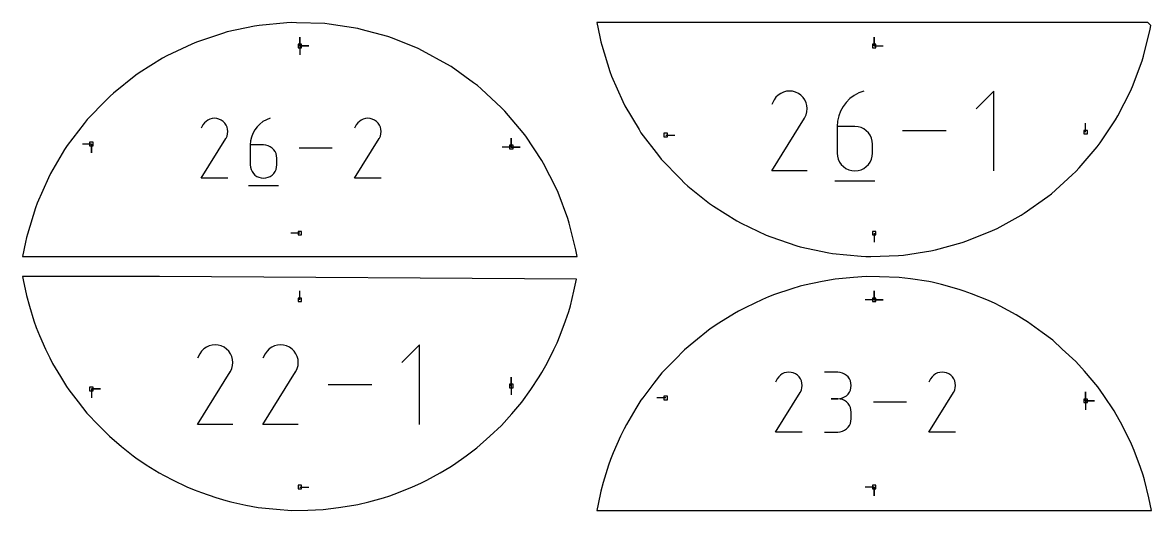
# Model space of a CAD drawing. Extents: x 0 to 800, y 0 to 1000.
# Drawn here: x 159.7 to 340.4, y 234.8 to 312.9 of the extents above; entities that cross this region are included whole.
import ezdxf

# ---------------------------------------------------------------- set-up
doc = ezdxf.new("R2010")
doc.units = 0
doc.header["$MEASUREMENT"] = 0
for name, color, linetype in [('annotation', 7, 'Continuous'), ('boundary', 7, 'Continuous'), ('hole', 7, 'Continuous')]:
    doc.layers.add(name, color=color, linetype=linetype)

msp = doc.modelspace()

# ---------------------------------------------------------------- linework, layer by layer
at = {"layer": 'annotation', "color": 1}
for p, q in [((204.064178, 309.167825), (204.064178, 310.596575)), ((204.064178, 309.167825), (204.064178, 310.596575)), ((204.064178, 310.596575), (204.064178, 309.167825)), ((204.064178, 309.167825), (204.064178, 310.596575)), ((204.064178, 310.596575), (204.064178, 309.167825)), ((204.064178, 309.167825), (205.492928, 309.167824)), ((204.064178, 309.167825), (205.492928, 309.167824)), ((205.492928, 309.167824), (204.064178, 309.167825)), ((204.064178, 309.167825), (204.064178, 307.739075)), ((295.980382, 309.167824), (295.980382, 310.596574)), ((295.980382, 309.167824), (295.980382, 310.596574)), ((295.980382, 310.596574), (295.980382, 309.167824)), ((295.980382, 309.167824), (297.409132, 309.167824)), ((281.461331, 301.781566), (281.020706, 301.578483)), ((281.928664, 301.906944), (281.461331, 301.781566)), ((282.411914, 301.951813), (281.928664, 301.906944)), ((282.90029, 301.913371), (282.411914, 301.951813)), ((283.382999, 301.788813), (282.90029, 301.913371)), ((283.849251, 301.575337), (283.382999, 301.788813)), ((294.318628, 301.952125), (293.505626, 301.647298)), ((294.318628, 301.952125), (294.318628, 301.952125)), ((315.146056, 301.952125), (312.304895, 299.110163)), ((315.146056, 289.172114), (315.146056, 301.952125)), ((279.967, 300.53104), (279.594323, 299.816142)), ((280.262749, 300.950417), (279.967, 300.53104)), ((280.617582, 301.300499), (280.262749, 300.950417)), ((281.020706, 301.578483), (280.617582, 301.300499)), ((284.266263, 301.279218), (283.849251, 301.575337)), ((283.849251, 301.575337), (283.849251, 301.575337)), ((284.61493, 300.923878), (284.266263, 301.279218)), ((284.892152, 300.520206), (284.61493, 300.923878)), ((285.094829, 300.079093), (284.892152, 300.520206)), ((285.219861, 299.61143), (285.094829, 300.079093)), ((291.499048, 300.138632), (290.99986, 299.471982)), ((292.088178, 300.730261), (291.499048, 300.138632)), ((292.75959, 301.23658), (292.088178, 300.730261)), ((293.505626, 301.647298), (292.75959, 301.23658)), ((284.881526, 297.693086), (285.098079, 298.158044)), ((285.098079, 298.158044), (285.224586, 298.640015)), ((285.264147, 299.128107), (285.219861, 299.61143)), ((285.224586, 298.640015), (285.264147, 299.128107)), ((290.598272, 298.740603), (290.301941, 297.954784)), ((290.99986, 299.471982), (290.598272, 298.740603)), ((188.563627, 296.51537), (188.28412, 295.979196)), ((188.785439, 296.829903), (188.563627, 296.51537)), ((189.051564, 297.092464), (188.785439, 296.829903)), ((189.353907, 297.300952), (189.051564, 297.092464)), ((189.684376, 297.453264), (189.353907, 297.300952)), ((190.034876, 297.547298), (189.684376, 297.453264)), ((190.397313, 297.58095), (190.034876, 297.547298)), ((190.763595, 297.552118), (190.397313, 297.58095)), ((191.125627, 297.4587), (190.763595, 297.552118)), ((191.475316, 297.298593), (191.125627, 297.4587)), ((191.788075, 297.076504), (191.475316, 297.298593)), ((191.475316, 297.298593), (191.475316, 297.298593)), ((192.049575, 296.809998), (191.788075, 297.076504)), ((192.257492, 296.507244), (192.049575, 296.809998)), ((192.409499, 296.17641), (192.257492, 296.507244)), ((197.654511, 296.664786), (197.212664, 296.221064)), ((198.15807, 297.044525), (197.654511, 296.664786)), ((198.717597, 297.352563), (198.15807, 297.044525)), ((199.327349, 297.581184), (198.717597, 297.352563)), ((199.327349, 297.581184), (199.327349, 297.581184)), ((213.102991, 296.51537), (212.823483, 295.979196)), ((213.324802, 296.829903), (213.102991, 296.51537)), ((213.590927, 297.092464), (213.324802, 296.829903)), ((213.89327, 297.300952), (213.590927, 297.092464)), ((214.223739, 297.453264), (213.89327, 297.300952)), ((214.574239, 297.547298), (214.223739, 297.453264)), ((214.936676, 297.58095), (214.574239, 297.547298)), ((215.302958, 297.552118), (214.936676, 297.58095)), ((215.66499, 297.4587), (215.302958, 297.552118)), ((216.014679, 297.298593), (215.66499, 297.4587)), ((216.327438, 297.076504), (216.014679, 297.298593)), ((216.014679, 297.298593), (216.014679, 297.298593)), ((216.588938, 296.809998), (216.327438, 297.076504)), ((216.796855, 296.507244), (216.588938, 296.809998)), ((216.948863, 296.17641), (216.796855, 296.507244)), ((279.586308, 289.17201), (284.831034, 297.615345)), ((284.831034, 297.615345), (284.837304, 297.623103)), ((284.831034, 297.615345), (284.831034, 297.615345)), ((284.837304, 297.623103), (284.843316, 297.630927)), ((284.843316, 297.630927), (284.849111, 297.638884)), ((284.849111, 297.638884), (284.854728, 297.647038)), ((284.854728, 297.647038), (284.860206, 297.655456)), ((284.860206, 297.655456), (284.865586, 297.664204)), ((284.865586, 297.664204), (284.870906, 297.673347)), ((284.870906, 297.673347), (284.876206, 297.682953)), ((284.876206, 297.682953), (284.881526, 297.693086)), ((284.881526, 297.693086), (284.881526, 297.693086)), ((290.118526, 297.124816), (290.055686, 296.260989)), ((290.301941, 297.954784), (290.118526, 297.124816)), ((329.809989, 295.365798), (329.809989, 296.794548)), ((192.249522, 294.386904), (192.411937, 294.735623)), ((192.503273, 295.825662), (192.409499, 296.17641)), ((192.411937, 294.735623), (192.506817, 295.097101)), ((192.536487, 295.46317), (192.503273, 295.825662)), ((192.506817, 295.097101), (192.536487, 295.46317)), ((196.314833, 294.583178), (196.177272, 293.960702)), ((196.537081, 295.172542), (196.314833, 294.583178)), ((196.838273, 295.721077), (196.537081, 295.172542)), ((197.212664, 296.221064), (196.838273, 295.721077)), ((216.788885, 294.386904), (216.9513, 294.735623)), ((217.042636, 295.825662), (216.948863, 296.17641)), ((216.9513, 294.735623), (217.04618, 295.097101)), ((217.075851, 295.46317), (217.042636, 295.825662)), ((217.04618, 295.097101), (217.075851, 295.46317)), ((262.627026, 294.889548), (264.055776, 294.889548)), ((290.055686, 296.260989), (290.055686, 292.013274)), ((292.89364, 296.260989), (290.055686, 296.260989)), ((293.404053, 296.215439), (292.89364, 296.260989)), ((293.884334, 296.08407), (293.404053, 296.215439)), ((294.326495, 295.874806), (293.884334, 296.08407)), ((294.722547, 295.595567), (294.326495, 295.874806)), ((295.064502, 295.254277), (294.722547, 295.595567)), ((295.344373, 294.858857), (295.064502, 295.254277)), ((295.554171, 294.417229), (295.344373, 294.858857)), ((307.513193, 295.562119), (300.525301, 295.562119)), ((170.710822, 293.46125), (169.282072, 293.46125)), ((170.710822, 293.46125), (170.710822, 292.0325)), ((170.710822, 293.46125), (170.710822, 292.0325)), ((170.710822, 292.0325), (170.710822, 293.46125)), ((188.278109, 287.996097), (192.211653, 294.328598)), ((192.211653, 294.328598), (192.216355, 294.334417)), ((192.211653, 294.328598), (192.211653, 294.328598)), ((192.216355, 294.334417), (192.220865, 294.340285)), ((192.220865, 294.340285), (192.225211, 294.346253)), ((192.225211, 294.346253), (192.229423, 294.352368)), ((192.229423, 294.352368), (192.233532, 294.358682)), ((192.233532, 294.358682), (192.237567, 294.365243)), ((192.237567, 294.365243), (192.241557, 294.3721)), ((192.241557, 294.3721), (192.245532, 294.379304)), ((192.245532, 294.379304), (192.249522, 294.386904)), ((192.249522, 294.386904), (192.249522, 294.386904)), ((196.177272, 293.960702), (196.130142, 293.312831)), ((196.130142, 293.312831), (196.130142, 290.127045)), ((198.258608, 293.312831), (196.130142, 293.312831)), ((198.641417, 293.278669), (198.258608, 293.312831)), ((199.001628, 293.180143), (198.641417, 293.278669)), ((199.333248, 293.023194), (199.001628, 293.180143)), ((199.630287, 292.813765), (199.333248, 293.023194)), ((199.886754, 292.557797), (199.630287, 292.813765)), ((209.223272, 292.788679), (203.982353, 292.788679)), ((212.817472, 287.996097), (216.751016, 294.328598)), ((216.751016, 294.328598), (216.755718, 294.334417)), ((216.751016, 294.328598), (216.751016, 294.328598)), ((216.755718, 294.334417), (216.760228, 294.340285)), ((216.760228, 294.340285), (216.764574, 294.346253)), ((216.764574, 294.346253), (216.768787, 294.352368)), ((216.768787, 294.352368), (216.772895, 294.358682)), ((216.772895, 294.358682), (216.77693, 294.365243)), ((216.77693, 294.365243), (216.78092, 294.3721)), ((216.78092, 294.3721), (216.784895, 294.379304)), ((216.784895, 294.379304), (216.788885, 294.386904)), ((216.788885, 294.386904), (216.788885, 294.386904)), ((237.893785, 292.985), (236.465035, 292.985)), ((237.893785, 292.985), (237.893785, 294.41375)), ((237.893785, 292.985), (237.893785, 294.41375)), ((237.893785, 294.41375), (237.893785, 292.985)), ((237.893785, 292.985), (237.893785, 294.41375)), ((237.893785, 294.41375), (237.893785, 292.985)), ((237.893785, 292.985), (239.322535, 292.985)), ((237.893785, 292.985), (239.322535, 292.985)), ((239.322535, 292.985), (237.893785, 292.985)), ((295.685907, 293.937317), (295.554171, 294.417229)), ((295.731595, 293.427041), (295.685907, 293.937317)), ((295.731595, 292.013274), (295.731595, 293.427041)), ((295.731595, 293.427041), (295.731595, 293.427041)), ((200.096657, 292.261232), (199.886754, 292.557797)), ((200.254005, 291.930012), (200.096657, 292.261232)), ((200.352808, 291.570078), (200.254005, 291.930012)), ((200.387073, 291.187371), (200.352808, 291.570078)), ((200.387073, 290.127045), (200.387073, 291.187371)), ((200.387073, 291.187371), (200.387073, 291.187371)), ((290.055686, 292.013274), (290.055686, 292.013274)), ((290.055686, 292.013274), (290.101505, 291.502751)), ((290.101505, 291.502751), (290.233572, 291.022175)), ((290.233572, 291.022175), (290.443798, 290.579588)), ((295.344373, 290.579588), (295.554171, 291.022175)), ((295.554171, 291.022175), (295.685907, 291.502751)), ((295.685907, 291.502751), (295.731595, 292.013274)), ((196.130142, 290.127045), (196.130142, 290.127045)), ((196.130142, 290.127045), (196.164506, 289.744153)), ((196.164506, 289.744153), (196.263556, 289.383722)), ((196.263556, 289.383722), (196.421226, 289.051781)), ((200.096657, 289.051781), (200.254005, 289.383722)), ((200.254005, 289.383722), (200.352808, 289.744153)), ((200.352808, 289.744153), (200.387073, 290.127045)), ((285.262217, 289.17201), (279.586308, 289.17201)), ((290.443798, 290.579588), (290.724098, 290.183031)), ((290.724098, 290.183031), (291.066383, 289.840543)), ((291.066383, 289.840543), (291.462567, 289.560167)), ((291.462567, 289.560167), (291.904563, 289.349942)), ((291.904563, 289.349942), (292.384283, 289.217911)), ((292.384283, 289.217911), (292.89364, 289.172114)), ((292.89364, 289.172114), (293.404053, 289.217911)), ((292.89364, 289.172114), (292.89364, 289.172114)), ((293.404053, 289.217911), (293.884334, 289.349942)), ((293.884334, 289.349942), (294.326495, 289.560167)), ((294.326495, 289.560167), (294.722547, 289.840543)), ((294.722547, 289.840543), (295.064502, 290.183031)), ((295.064502, 290.183031), (295.344373, 290.579588)), ((192.53504, 287.996097), (188.278109, 287.996097)), ((196.421226, 289.051781), (196.631451, 288.754363)), ((196.631451, 288.754363), (196.888165, 288.497497)), ((196.888165, 288.497497), (197.185303, 288.287215)), ((197.185303, 288.287215), (197.5168, 288.129547)), ((197.5168, 288.129547), (197.87659, 288.030523)), ((197.87659, 288.030523), (198.258608, 287.996175)), ((198.258608, 287.996175), (198.641417, 288.030523)), ((198.258608, 287.996175), (198.258608, 287.996175)), ((198.641417, 288.030523), (199.001628, 288.129547)), ((199.001628, 288.129547), (199.333248, 288.287215)), ((199.333248, 288.287215), (199.630287, 288.497497)), ((199.630287, 288.497497), (199.886754, 288.754363)), ((199.886754, 288.754363), (200.096657, 289.051781)), ((217.074403, 287.996097), (212.817472, 287.996097)), ((289.700241, 287.574612), (296.090246, 287.574612)), ((195.863558, 286.798049), (200.656062, 286.798049)), ((204.064178, 279.182974), (202.635428, 279.182974)), ((247.794575, 278.234868), (247.794575, 278.234868)), ((295.980382, 279.182974), (295.980382, 277.754224)), ((204.064178, 268.51158), (204.064178, 269.94033)), ((295.980382, 268.511581), (295.980382, 269.940331)), ((295.980382, 268.511581), (295.980382, 269.940331)), ((295.980382, 269.940331), (295.980382, 268.511581)), ((295.980382, 268.511581), (295.980382, 269.940331)), ((295.980382, 269.940331), (295.980382, 268.511581)), ((295.980382, 268.511581), (294.551632, 268.511581)), ((295.980382, 268.511581), (297.409132, 268.511581)), ((295.980382, 268.511581), (297.409132, 268.511581)), ((297.409132, 268.511581), (295.980382, 268.511581)), ((188.34558, 260.293449), (188.049831, 259.874073)), ((188.700413, 260.643532), (188.34558, 260.293449)), ((189.103538, 260.921516), (188.700413, 260.643532)), ((189.544162, 261.124599), (189.103538, 260.921516)), ((190.011496, 261.249976), (189.544162, 261.124599)), ((190.494746, 261.294846), (190.011496, 261.249976)), ((190.983121, 261.256403), (190.494746, 261.294846)), ((191.465831, 261.131846), (190.983121, 261.256403)), ((191.932082, 260.918369), (191.465831, 261.131846)), ((192.349094, 260.622251), (191.932082, 260.918369)), ((191.932082, 260.918369), (191.932082, 260.918369)), ((192.697761, 260.26691), (192.349094, 260.622251)), ((192.974984, 259.863238), (192.697761, 260.26691)), ((198.815923, 260.293449), (198.520174, 259.874073)), ((199.170755, 260.643532), (198.815923, 260.293449)), ((199.57388, 260.921516), (199.170755, 260.643532)), ((200.014505, 261.124599), (199.57388, 260.921516)), ((200.481838, 261.249976), (200.014505, 261.124599)), ((200.965088, 261.294846), (200.481838, 261.249976)), ((201.453464, 261.256403), (200.965088, 261.294846)), ((201.936173, 261.131846), (201.453464, 261.256403)), ((202.402425, 260.918369), (201.936173, 261.131846)), ((202.819437, 260.622251), (202.402425, 260.918369)), ((202.402425, 260.918369), (202.402425, 260.918369)), ((203.168104, 260.26691), (202.819437, 260.622251)), ((203.445326, 259.863238), (203.168104, 260.26691)), ((223.230816, 261.295157), (220.389656, 258.453196)), ((223.230816, 248.515146), (223.230816, 261.295157)), ((188.049831, 259.874073), (187.677154, 259.159174)), ((193.177661, 259.422125), (192.974984, 259.863238)), ((193.302692, 258.954462), (193.177661, 259.422125)), ((193.346978, 258.471139), (193.302692, 258.954462)), ((193.307417, 257.983048), (193.346978, 258.471139)), ((198.520174, 259.874073), (198.147497, 259.159174)), ((203.648003, 259.422125), (203.445326, 259.863238)), ((203.773035, 258.954462), (203.648003, 259.422125)), ((203.81732, 258.471139), (203.773035, 258.954462)), ((203.77776, 257.983048), (203.81732, 258.471139)), ((187.66914, 248.515042), (192.913865, 256.958377)), ((192.913865, 256.958377), (192.920135, 256.966136)), ((192.913865, 256.958377), (192.913865, 256.958377)), ((192.920135, 256.966136), (192.926148, 256.97396)), ((192.926148, 256.97396), (192.931943, 256.981916)), ((192.931943, 256.981916), (192.937559, 256.99007)), ((192.937559, 256.99007), (192.943038, 256.998488)), ((192.943038, 256.998488), (192.948417, 257.007236)), ((192.948417, 257.007236), (192.953737, 257.01638)), ((192.953737, 257.01638), (192.959037, 257.025985)), ((192.959037, 257.025985), (192.964357, 257.036118)), ((192.964357, 257.036118), (193.180911, 257.501077)), ((192.964357, 257.036118), (192.964357, 257.036118)), ((193.180911, 257.501077), (193.307417, 257.983048)), ((198.139482, 248.515042), (203.384208, 256.958377)), ((203.384208, 256.958377), (203.390477, 256.966136)), ((203.384208, 256.958377), (203.384208, 256.958377)), ((203.390477, 256.966136), (203.39649, 256.97396)), ((203.39649, 256.97396), (203.402285, 256.981916)), ((203.402285, 256.981916), (203.407902, 256.99007)), ((203.407902, 256.99007), (203.41338, 256.998488)), ((203.41338, 256.998488), (203.418759, 257.007236)), ((203.418759, 257.007236), (203.424079, 257.01638)), ((203.424079, 257.01638), (203.429379, 257.025985)), ((203.429379, 257.025985), (203.434699, 257.036118)), ((203.434699, 257.036118), (203.651253, 257.501077)), ((203.434699, 257.036118), (203.434699, 257.036118)), ((203.651253, 257.501077), (203.77776, 257.983048)), ((281.270111, 256.643759), (280.967768, 256.435271)), ((281.60058, 256.796071), (281.270111, 256.643759)), ((281.95108, 256.890104), (281.60058, 256.796071)), ((282.313517, 256.923756), (281.95108, 256.890104)), ((282.679799, 256.894924), (282.313517, 256.923756)), ((283.041831, 256.801506), (282.679799, 256.894924)), ((283.39152, 256.641399), (283.041831, 256.801506)), ((283.704279, 256.41931), (283.39152, 256.641399)), ((283.39152, 256.641399), (283.39152, 256.641399)), ((290.174812, 256.91287), (288.046346, 256.91287)), ((290.557621, 256.878509), (290.174812, 256.91287)), ((290.917832, 256.779488), (290.557621, 256.878509)), ((291.249452, 256.621897), (290.917832, 256.779488)), ((291.546491, 256.411825), (291.249452, 256.621897)), ((305.809474, 256.643759), (305.507131, 256.435271)), ((306.139943, 256.796071), (305.809474, 256.643759)), ((306.490443, 256.890104), (306.139943, 256.796071)), ((306.85288, 256.923756), (306.490443, 256.890104)), ((307.219162, 256.894924), (306.85288, 256.923756)), ((307.581194, 256.801506), (307.219162, 256.894924)), ((307.930883, 256.641399), (307.581194, 256.801506)), ((308.243642, 256.41931), (307.930883, 256.641399)), ((307.930883, 256.641399), (307.930883, 256.641399)), ((215.597953, 254.905152), (208.610062, 254.905152)), ((237.893785, 254.708831), (237.893785, 256.137581)), ((237.893785, 254.708831), (237.893785, 256.137581)), ((237.893785, 256.137581), (237.893785, 254.708831)), ((280.479831, 255.858177), (280.200324, 255.322003)), ((280.701643, 256.172709), (280.479831, 255.858177)), ((280.967768, 256.435271), (280.701643, 256.172709)), ((283.965779, 256.152805), (283.704279, 256.41931)), ((284.173696, 255.850051), (283.965779, 256.152805)), ((284.325703, 255.519216), (284.173696, 255.850051)), ((284.419477, 255.168469), (284.325703, 255.519216)), ((284.452691, 254.805977), (284.419477, 255.168469)), ((284.423021, 254.439908), (284.452691, 254.805977)), ((291.802958, 256.155362), (291.546491, 256.411825)), ((292.012861, 255.8586), (291.802958, 256.155362)), ((292.170209, 255.527626), (292.012861, 255.8586)), ((292.269012, 255.168533), (292.170209, 255.527626)), ((292.303277, 254.78741), (292.269012, 255.168533)), ((292.269012, 254.404497), (292.303277, 254.78741)), ((292.303277, 254.78741), (292.303277, 254.78741)), ((305.019195, 255.858177), (304.739687, 255.322003)), ((305.241006, 256.172709), (305.019195, 255.858177)), ((305.507131, 256.435271), (305.241006, 256.172709)), ((308.505142, 256.152805), (308.243642, 256.41931)), ((308.713059, 255.850051), (308.505142, 256.152805)), ((308.865067, 255.519216), (308.713059, 255.850051)), ((308.95884, 255.168469), (308.865067, 255.519216)), ((308.992055, 254.805977), (308.95884, 255.168469)), ((308.962384, 254.439908), (308.992055, 254.805977)), ((170.710822, 254.232581), (172.139572, 254.232581)), ((170.710822, 254.232581), (172.139572, 254.232581)), ((172.139572, 254.232581), (170.710822, 254.232581)), ((170.710822, 254.232581), (170.710822, 252.803831)), ((237.893785, 254.708831), (237.893785, 253.280081)), ((280.194313, 247.338904), (284.127857, 253.671405)), ((284.127857, 253.671405), (284.132559, 253.677224)), ((284.127857, 253.671405), (284.127857, 253.671405)), ((284.132559, 253.677224), (284.137069, 253.683092)), ((284.137069, 253.683092), (284.141415, 253.689059)), ((284.141415, 253.689059), (284.145627, 253.695175)), ((284.145627, 253.695175), (284.149736, 253.701488)), ((284.149736, 253.701488), (284.153771, 253.708049)), ((284.153771, 253.708049), (284.157761, 253.714907)), ((284.157761, 253.714907), (284.161736, 253.722111)), ((284.161736, 253.722111), (284.165726, 253.729711)), ((284.165726, 253.729711), (284.328141, 254.07843)), ((284.165726, 253.729711), (284.165726, 253.729711)), ((284.328141, 254.07843), (284.423021, 254.439908)), ((290.917832, 252.789386), (291.249452, 252.947134)), ((291.249452, 252.947134), (291.546491, 253.157511)), ((291.546491, 253.157511), (291.802958, 253.414476)), ((291.802958, 253.414476), (292.012861, 253.71199)), ((292.012861, 253.71199), (292.170209, 254.04401)), ((292.170209, 254.04401), (292.269012, 254.404497)), ((304.733676, 247.338904), (308.66722, 253.671405)), ((308.66722, 253.671405), (308.671922, 253.677224)), ((308.66722, 253.671405), (308.66722, 253.671405)), ((308.671922, 253.677224), (308.676432, 253.683092)), ((308.676432, 253.683092), (308.680778, 253.689059)), ((308.680778, 253.689059), (308.684991, 253.695175)), ((308.684991, 253.695175), (308.689099, 253.701488)), ((308.689099, 253.701488), (308.693134, 253.708049)), ((308.693134, 253.708049), (308.697124, 253.714907)), ((308.697124, 253.714907), (308.701099, 253.722111)), ((308.701099, 253.722111), (308.705089, 253.729711)), ((308.705089, 253.729711), (308.867504, 254.07843)), ((308.705089, 253.729711), (308.705089, 253.729711)), ((308.867504, 254.07843), (308.962384, 254.439908)), ((329.809989, 252.327581), (329.809989, 253.756331)), ((329.809989, 252.327581), (329.809989, 253.756331)), ((329.809989, 253.756331), (329.809989, 252.327581)), ((329.809989, 252.327581), (329.809989, 253.756331)), ((329.809989, 253.756331), (329.809989, 252.327581)), ((262.627026, 252.803831), (261.198276, 252.803831)), ((290.174812, 252.655938), (289.109076, 252.655938)), ((289.109076, 252.655938), (290.174812, 252.655938)), ((290.174812, 252.655938), (290.557621, 252.690307)), ((290.557621, 252.621578), (290.174812, 252.655938)), ((290.174812, 252.655938), (290.174812, 252.655938)), ((290.557621, 252.690307), (290.917832, 252.789386)), ((290.917832, 252.522557), (290.557621, 252.621578)), ((291.249452, 252.364965), (290.917832, 252.522557)), ((291.546491, 252.154893), (291.249452, 252.364965)), ((291.802958, 251.898431), (291.546491, 252.154893)), ((292.012861, 251.601668), (291.802958, 251.898431)), ((292.170209, 251.270695), (292.012861, 251.601668)), ((292.269012, 250.911602), (292.170209, 251.270695)), ((301.139476, 252.131486), (295.898557, 252.131486)), ((329.809989, 252.327581), (331.238739, 252.327581)), ((329.809989, 252.327581), (331.238739, 252.327581)), ((331.238739, 252.327581), (329.809989, 252.327581)), ((329.809989, 252.327581), (329.809989, 250.898831)), ((292.303277, 250.530478), (292.269012, 250.911602)), ((292.269012, 249.083461), (292.303277, 249.464742)), ((292.303277, 249.464742), (292.303277, 250.530478)), ((292.303277, 250.530478), (292.303277, 250.530478)), ((193.345048, 248.515042), (187.66914, 248.515042)), ((203.815391, 248.515042), (198.139482, 248.515042)), ((290.917832, 247.472594), (291.249452, 247.630121)), ((291.249452, 247.630121), (291.546491, 247.840129)), ((291.546491, 247.840129), (291.802958, 248.096542)), ((291.802958, 248.096542), (292.012861, 248.393285)), ((292.012861, 248.393285), (292.170209, 248.724283)), ((292.170209, 248.724283), (292.269012, 249.083461)), ((284.451244, 247.338904), (280.194313, 247.338904)), ((288.046346, 247.339282), (290.174812, 247.339282)), ((290.174812, 247.339282), (290.557621, 247.373623)), ((290.174812, 247.339282), (290.174812, 247.339282)), ((290.557621, 247.373623), (290.917832, 247.472594)), ((308.990607, 247.338904), (304.733676, 247.338904)), ((204.064178, 238.525283), (205.492928, 238.525283)), ((295.980382, 238.525283), (294.551632, 238.525283)), ((295.980382, 238.525283), (295.980382, 237.096533)), ((295.980382, 238.525283), (295.980382, 237.096533)), ((295.980382, 237.096533), (295.980382, 238.525283))]:
    msp.add_line(p, q, dxfattribs=at)
at = {"layer": 'boundary', "color": 5}
for p, q in [((201.975126, 312.855146), (197.567331, 312.462204)), ((202.760402, 312.915931), (201.975126, 312.855146)), ((203.547765, 312.895651), (202.760402, 312.915931)), ((208.059994, 312.757114), (203.547765, 312.895651)), ((208.752203, 312.663387), (208.059994, 312.757114)), ((213.333217, 311.969913), (208.752203, 312.663387)), ((339.759353, 312.915931), (251.60978, 312.915931)), ((251.60978, 312.915931), (252.078806, 310.628876)), ((340.27076, 312.455868), (339.759353, 312.915931)), ((191.705848, 311.189351), (187.513668, 309.772069)), ((192.462086, 311.409481), (191.705848, 311.189351)), ((196.792467, 312.320998), (192.462086, 311.409481)), ((197.567331, 312.462204), (196.792467, 312.320998)), ((213.895546, 311.829102), (213.333217, 311.969913)), ((218.164325, 310.662654), (213.895546, 311.829102)), ((339.099723, 307.559375), (340.139158, 311.860844)), ((340.139158, 311.860844), (340.27076, 312.455868)), ((186.784073, 309.475349), (182.788944, 307.572195)), ((187.513668, 309.772069), (186.784073, 309.475349)), ((218.908228, 310.403886), (218.164325, 310.662654)), ((223.009083, 308.74075), (218.908228, 310.403886)), ((252.078806, 310.628876), (252.239345, 309.846058)), ((252.239345, 309.846058), (252.38766, 309.316458)), ((252.38766, 309.316458), (253.680095, 305.084119)), ((182.093724, 307.20203), (178.351728, 304.83971)), ((182.788944, 307.572195), (182.093724, 307.20203)), ((223.722437, 308.406865), (223.009083, 308.74075)), ((227.597806, 306.270371), (223.722437, 308.406865)), ((338.860195, 306.809056), (339.099723, 307.559375)), ((228.273048, 305.864907), (227.597806, 306.270371)), ((231.868524, 303.285065), (228.273048, 305.864907)), ((337.319307, 302.660715), (338.860195, 306.809056)), ((177.830099, 304.496777), (174.261922, 301.611714)), ((178.351728, 304.83971), (177.830099, 304.496777)), ((253.680095, 305.084119), (253.957931, 304.347125)), ((253.957931, 304.347125), (255.741863, 300.297356)), ((232.498497, 302.812321), (231.868524, 303.285065)), ((233.076523, 302.27731), (232.498497, 302.812321)), ((236.352006, 299.279666), (233.076523, 302.27731)), ((334.983191, 298.002025), (337.0039, 301.939001)), ((337.0039, 301.939001), (337.319307, 302.660715)), ((173.107402, 300.543107), (170.024971, 297.36794)), ((173.689942, 301.137368), (173.107402, 300.543107)), ((174.261922, 301.611714), (173.689942, 301.137368)), ((255.741863, 300.297356), (256.094005, 299.592836)), ((236.861592, 298.698713), (236.352006, 299.279666)), ((239.832635, 295.240877), (236.861592, 298.698713)), ((256.094005, 299.592836), (258.344393, 295.782479)), ((169.536164, 296.750348), (166.850905, 293.232898)), ((170.024971, 297.36794), (169.536164, 296.750348)), ((332.123085, 293.646217), (334.595248, 297.316566)), ((334.595248, 297.316566), (334.983191, 298.002025)), ((240.206881, 294.704582), (239.832635, 295.240877)), ((242.811144, 290.818769), (240.206881, 294.704582)), ((258.344393, 295.782479), (258.657122, 295.276824)), ((258.657122, 295.276824), (261.452368, 291.600451)), ((166.850905, 293.232898), (166.428189, 292.56832)), ((328.777796, 289.652085), (331.666718, 293.00428)), ((331.666718, 293.00428), (332.123085, 293.646217)), ((166.428189, 292.56832), (164.177801, 288.757963)), ((261.452368, 291.600451), (261.892374, 291.038933)), ((261.892374, 291.038933), (265.023606, 287.807692)), ((243.066986, 290.348774), (242.811144, 290.818769)), ((245.087696, 286.411797), (243.066986, 290.348774)), ((327.679817, 288.525463), (328.257843, 289.060475)), ((328.257843, 289.060475), (328.777796, 289.652085)), ((163.825658, 288.053442), (162.041727, 284.003673)), ((164.177801, 288.757963), (163.825658, 288.053442)), ((265.023606, 287.807692), (265.573325, 287.243632)), ((324.334335, 285.472355), (327.679817, 288.525463)), ((245.403103, 285.690083), (245.087696, 286.411797)), ((246.943991, 281.541743), (245.403103, 285.690083)), ((265.573325, 287.243632), (266.178126, 286.739085)), ((266.178126, 286.739085), (269.614457, 283.950775)), ((323.784728, 285.065733), (324.334335, 285.472355)), ((162.041727, 284.003673), (161.763891, 283.266679)), ((269.614457, 283.950775), (270.267931, 283.511089)), ((320.002437, 282.364111), (323.784728, 285.065733)), ((161.763891, 283.266679), (160.471456, 279.03434)), ((270.267931, 283.511089), (274.009928, 281.148769)), ((315.638641, 279.943933), (319.51401, 282.080427)), ((319.51401, 282.080427), (320.002437, 282.364111)), ((247.183519, 280.791423), (246.943991, 281.541743)), ((248.222954, 276.489954), (247.183519, 280.791423)), ((274.009928, 281.148769), (274.705148, 280.778603)), ((274.705148, 280.778603), (278.700277, 278.87545)), ((160.323141, 278.50474), (160.162602, 277.721923)), ((160.471456, 279.03434), (160.323141, 278.50474)), ((278.700277, 278.87545), (279.429873, 278.57873)), ((279.429873, 278.57873), (283.622052, 277.161447)), ((310.824432, 277.946912), (314.925287, 279.610048)), ((314.925287, 279.610048), (315.638641, 279.943933)), ((160.162602, 277.721923), (159.693576, 275.434868)), ((248.43478, 275.434868), (248.222954, 276.489954)), ((283.622052, 277.161447), (284.118959, 277.007328)), ((284.118959, 277.007328), (288.708671, 276.0298)), ((305.045183, 276.340788), (305.81175, 276.521696)), ((305.81175, 276.521696), (310.080529, 277.688144)), ((310.080529, 277.688144), (310.824432, 277.946912)), ((159.693576, 275.434868), (247.843149, 275.434868)), ((247.843149, 275.434868), (248.43478, 275.434868)), ((288.708671, 276.0298), (289.336286, 275.909115)), ((289.336286, 275.909115), (293.89133, 275.495653)), ((293.89133, 275.495653), (294.646882, 275.435691)), ((294.646882, 275.435691), (295.463969, 275.455148)), ((295.463969, 275.455148), (299.887302, 275.586282)), ((299.887302, 275.586282), (300.668407, 275.687411)), ((300.668407, 275.687411), (305.045183, 276.340788)), ((181.583079, 272.259868), (159.693576, 272.259868)), ((159.693576, 272.259868), (159.810046, 271.691941)), ((159.810046, 271.691941), (160.323141, 269.189995)), ((248.354556, 271.799805), (181.583079, 272.259868)), ((247.933946, 269.898063), (248.354556, 271.799805)), ((287.674952, 271.464351), (284.805422, 270.860334)), ((289.726063, 271.83813), (287.674952, 271.464351)), ((292.646891, 272.098513), (289.726063, 271.83813)), ((294.725562, 272.259416), (292.646891, 272.098513)), ((296.80976, 272.205733), (294.725562, 272.259416)), ((299.976198, 272.099242), (296.80976, 272.205733)), ((301.808517, 271.851142), (299.976198, 272.099242)), ((304.70879, 271.418182), (301.808517, 271.851142)), ((305.249421, 271.312041), (304.70879, 271.418182)), ((306.737938, 270.939307), (305.249421, 271.312041)), ((160.323141, 269.189995), (160.797168, 267.497351)), ((247.362048, 267.531391), (247.933946, 269.898063)), ((280.025666, 269.338472), (279.068141, 268.97803)), ((282.803616, 270.277635), (280.025666, 269.338472)), ((284.118959, 270.685599), (282.803616, 270.277635)), ((284.805422, 270.860334), (284.118959, 270.685599)), ((309.566647, 270.16636), (306.737938, 270.939307)), ((310.392528, 269.906682), (309.566647, 270.16636)), ((311.535803, 269.481385), (310.392528, 269.906682)), ((314.253237, 268.379307), (311.535803, 269.481385)), ((160.797168, 267.497351), (161.508267, 265.168715)), ((247.102225, 266.617312), (247.362048, 267.531391)), ((278.094383, 268.553037), (275.447008, 267.291911)), ((279.068141, 268.97803), (278.094383, 268.553037)), ((315.333318, 267.902905), (314.253237, 268.379307)), ((316.141526, 267.495493), (315.333318, 267.902905)), ((318.709542, 266.079744), (316.141526, 267.495493)), ((246.596497, 265.133311), (247.102225, 266.617312)), ((273.60672, 266.312061), (271.127084, 264.746669)), ((274.254732, 266.685074), (273.60672, 266.312061)), ((275.447008, 267.291911), (274.254732, 266.685074)), ((320.002437, 265.328816), (318.709542, 266.079744)), ((161.508267, 265.168715), (161.880292, 264.090792)), ((161.880292, 264.090792), (162.396253, 262.813225)), ((245.748699, 262.850891), (246.596497, 265.133311)), ((269.746303, 263.838905), (267.120212, 261.735118)), ((271.127084, 264.746669), (269.746303, 263.838905)), ((320.496949, 265.006457), (320.002437, 265.328816)), ((322.879493, 263.296923), (320.496949, 265.006457)), ((162.396253, 262.813225), (163.377773, 260.585038)), ((245.245734, 261.619311), (245.748699, 262.850891)), ((324.547069, 262.045542), (322.879493, 263.296923)), ((326.077138, 260.629334), (324.547069, 262.045542)), ((163.377773, 260.585038), (164.029606, 259.211552)), ((243.628837, 258.378109), (244.740633, 260.544236)), ((244.740633, 260.544236), (245.245734, 261.619311)), ((265.606146, 260.479496), (264.064129, 258.906452)), ((267.120212, 261.735118), (265.606146, 260.479496)), ((328.26821, 258.621794), (326.077138, 260.629334)), ((164.029606, 259.211552), (164.503249, 258.333335)), ((242.811144, 256.875966), (243.628837, 258.378109)), ((264.064129, 258.906452), (262.021554, 256.802426)), ((329.617115, 257.083978), (328.26821, 258.621794)), ((164.503249, 258.333335), (165.741414, 256.236874)), ((242.388941, 256.187329), (242.811144, 256.875966)), ((262.021554, 256.802426), (260.727653, 255.167623)), ((331.748839, 254.583005), (329.617115, 257.083978)), ((165.741414, 256.236874), (166.740918, 254.620761)), ((241.028755, 254.1679), (242.388941, 256.187329)), ((260.727653, 255.167623), (258.948264, 252.836782)), ((166.740918, 254.620761), (167.092445, 254.112829)), ((167.092445, 254.112829), (168.569877, 252.177525)), ((239.570171, 252.11622), (241.028755, 254.1679)), ((332.739491, 253.1634), (331.748839, 254.583005)), ((334.377671, 250.731241), (332.739491, 253.1634)), ((168.569877, 252.177525), (169.97617, 250.38287)), ((237.980684, 250.27184), (239.570171, 252.11622)), ((258.657121, 252.416103), (257.829312, 251.077604)), ((258.948264, 252.836782), (258.657121, 252.416103)), ((169.97617, 250.38287), (171.828099, 248.456672)), ((236.318874, 248.381006), (237.980684, 250.27184)), ((257.829312, 251.077604), (256.338091, 248.552669)), ((334.727348, 250.160898), (334.377671, 250.731241)), ((335.404578, 248.916792), (334.727348, 250.160898)), ((171.828099, 248.456672), (173.585043, 246.653894)), ((234.471457, 246.671067), (236.318874, 248.381006)), ((255.94581, 247.825312), (255.405948, 246.687762)), ((256.338091, 248.552669), (255.94581, 247.825312)), ((336.743602, 246.307952), (335.404578, 248.916792)), ((173.585043, 246.653894), (175.518036, 245.041321)), ((232.418131, 244.816291), (234.471457, 246.671067)), ((255.405948, 246.687762), (254.223825, 244.00418)), ((337.161938, 245.417552), (336.743602, 246.307952)), ((175.518036, 245.041321), (177.408708, 243.50719)), ((230.661544, 243.516698), (232.418131, 244.816291)), ((254.223825, 244.00418), (253.796496, 242.946072)), ((337.578504, 244.397533), (337.161938, 245.417552)), ((338.599574, 241.648632), (337.578504, 244.397533)), ((177.408708, 243.50719), (177.8301, 243.197958)), ((177.8301, 243.197958), (179.497264, 242.101918)), ((179.497264, 242.101918), (181.556113, 240.802168)), ((228.086233, 241.708048), (228.68331, 242.097267)), ((228.68331, 242.097267), (230.661544, 243.516698)), ((253.796496, 242.946072), (253.488377, 242.053314)), ((181.556113, 240.802168), (182.338529, 240.35179)), ((182.338529, 240.35179), (183.778091, 239.61909)), ((224.392951, 239.625871), (226.525182, 240.801371)), ((226.525182, 240.801371), (228.086233, 241.708048)), ((253.488377, 242.053314), (252.631944, 239.248752)), ((339.018429, 240.419552), (338.599574, 241.648632)), ((339.23362, 239.662492), (339.018429, 240.419552)), ((183.778091, 239.61909), (185.976215, 238.571973)), ((185.976215, 238.571973), (187.151937, 238.058834)), ((219.856723, 237.643689), (222.113016, 238.558748)), ((222.113016, 238.558748), (223.417114, 239.133959)), ((223.417114, 239.133959), (224.392951, 239.625871)), ((252.631944, 239.248752), (252.239345, 237.846868)), ((339.922402, 236.812121), (339.23362, 239.662492)), ((187.151937, 238.058834), (188.30806, 237.623633)), ((188.30806, 237.623633), (190.6146, 236.843843)), ((190.6146, 236.843843), (192.202755, 236.351265)), ((215.130464, 236.174865), (217.47915, 236.816645)), ((217.47915, 236.816645), (218.476324, 237.130181)), ((218.476324, 237.130181), (219.856723, 237.643689)), ((252.239345, 237.846868), (251.814389, 235.774705)), ((340.350984, 234.776996), (339.922402, 236.812121)), ((192.202755, 236.351265), (193.031596, 236.140289)), ((193.031596, 236.140289), (195.414175, 235.638771)), ((195.414175, 235.638771), (197.420082, 235.253052)), ((197.420082, 235.253052), (200.315873, 234.971271)), ((200.315873, 234.971271), (202.730678, 234.779628)), ((205.342153, 234.841812), (207.775875, 234.913963)), ((207.775875, 234.913963), (210.272349, 235.237179)), ((210.272349, 235.237179), (212.680455, 235.596667)), ((212.680455, 235.596667), (213.333217, 235.724822)), ((213.333217, 235.724822), (215.130464, 236.174865)), ((251.814389, 235.774705), (251.60978, 234.776996)), ((202.730678, 234.779628), (205.342153, 234.841812)), ((251.60978, 234.776996), (290.0643, 234.776996)), ((290.0643, 234.776996), (340.350984, 234.776996))]:
    msp.add_line(p, q, dxfattribs=at)
at = {"layer": 'hole', "color": 5}
for p, q in [((204.349928, 309.453575), (203.778428, 309.453575)), ((203.778428, 309.453575), (203.778428, 308.882075)), ((204.349928, 308.882075), (204.349928, 309.453575)), ((296.266132, 309.453574), (295.694632, 309.453574)), ((295.694632, 309.453574), (295.694632, 308.882074)), ((296.266132, 308.882074), (296.266132, 309.453574)), ((203.778428, 308.882075), (204.349928, 308.882075)), ((295.694632, 308.882074), (296.266132, 308.882074)), ((262.912776, 295.175298), (262.341276, 295.175298)), ((262.341276, 295.175298), (262.341276, 294.603798)), ((262.341276, 294.603798), (262.912776, 294.603798)), ((262.912776, 294.603798), (262.912776, 295.175298)), ((330.095739, 295.651548), (329.524239, 295.651548)), ((329.524239, 295.651548), (329.524239, 295.080048)), ((329.524239, 295.080048), (330.095739, 295.080048)), ((330.095739, 295.080048), (330.095739, 295.651548)), ((170.996572, 293.747), (170.425072, 293.747)), ((170.425072, 293.747), (170.425072, 293.1755)), ((170.425072, 293.1755), (170.996572, 293.1755)), ((170.996572, 293.1755), (170.996572, 293.747)), ((238.179535, 293.27075), (237.608035, 293.27075)), ((237.608035, 293.27075), (237.608035, 292.69925)), ((237.608035, 292.69925), (238.179535, 292.69925)), ((238.179535, 292.69925), (238.179535, 293.27075)), ((204.349928, 279.468724), (203.778428, 279.468724)), ((203.778428, 279.468724), (203.778428, 278.897224)), ((203.778428, 278.897224), (204.349928, 278.897224)), ((204.349928, 278.897224), (204.349928, 279.468724)), ((296.266132, 279.468724), (295.694632, 279.468724)), ((295.694632, 279.468724), (295.694632, 278.897224)), ((295.694632, 278.897224), (296.266132, 278.897224)), ((296.266132, 278.897224), (296.266132, 279.468724)), ((204.349928, 268.79733), (203.778428, 268.79733)), ((203.778428, 268.79733), (203.778428, 268.22583)), ((203.778428, 268.22583), (204.349928, 268.22583)), ((204.349928, 268.22583), (204.349928, 268.79733)), ((296.266132, 268.797331), (295.694632, 268.797331)), ((295.694632, 268.797331), (295.694632, 268.225831)), ((295.694632, 268.225831), (296.266132, 268.225831)), ((296.266132, 268.225831), (296.266132, 268.797331)), ((238.179535, 254.994581), (237.608035, 254.994581)), ((237.608035, 254.994581), (237.608035, 254.423081)), ((238.179535, 254.423081), (238.179535, 254.994581)), ((170.996572, 254.518331), (170.425072, 254.518331)), ((170.425072, 254.518331), (170.425072, 253.946831)), ((170.425072, 253.946831), (170.996572, 253.946831)), ((170.996572, 253.946831), (170.996572, 254.518331)), ((237.608035, 254.423081), (238.179535, 254.423081)), ((262.912776, 253.089581), (262.341276, 253.089581)), ((262.341276, 253.089581), (262.341276, 252.518081)), ((262.912776, 252.518081), (262.912776, 253.089581)), ((262.341276, 252.518081), (262.912776, 252.518081)), ((330.095739, 252.613331), (329.524239, 252.613331)), ((329.524239, 252.613331), (329.524239, 252.041831)), ((329.524239, 252.041831), (330.095739, 252.041831)), ((330.095739, 252.041831), (330.095739, 252.613331)), ((204.349928, 238.811033), (203.778428, 238.811033)), ((203.778428, 238.811033), (203.778428, 238.239533)), ((204.349928, 238.239533), (204.349928, 238.811033)), ((296.266132, 238.811033), (295.694632, 238.811033)), ((295.694632, 238.811033), (295.694632, 238.239533)), ((296.266132, 238.239533), (296.266132, 238.811033)), ((203.778428, 238.239533), (204.349928, 238.239533)), ((295.694632, 238.239533), (296.266132, 238.239533))]:
    msp.add_line(p, q, dxfattribs=at)

doc.saveas('drawing.dxf')
